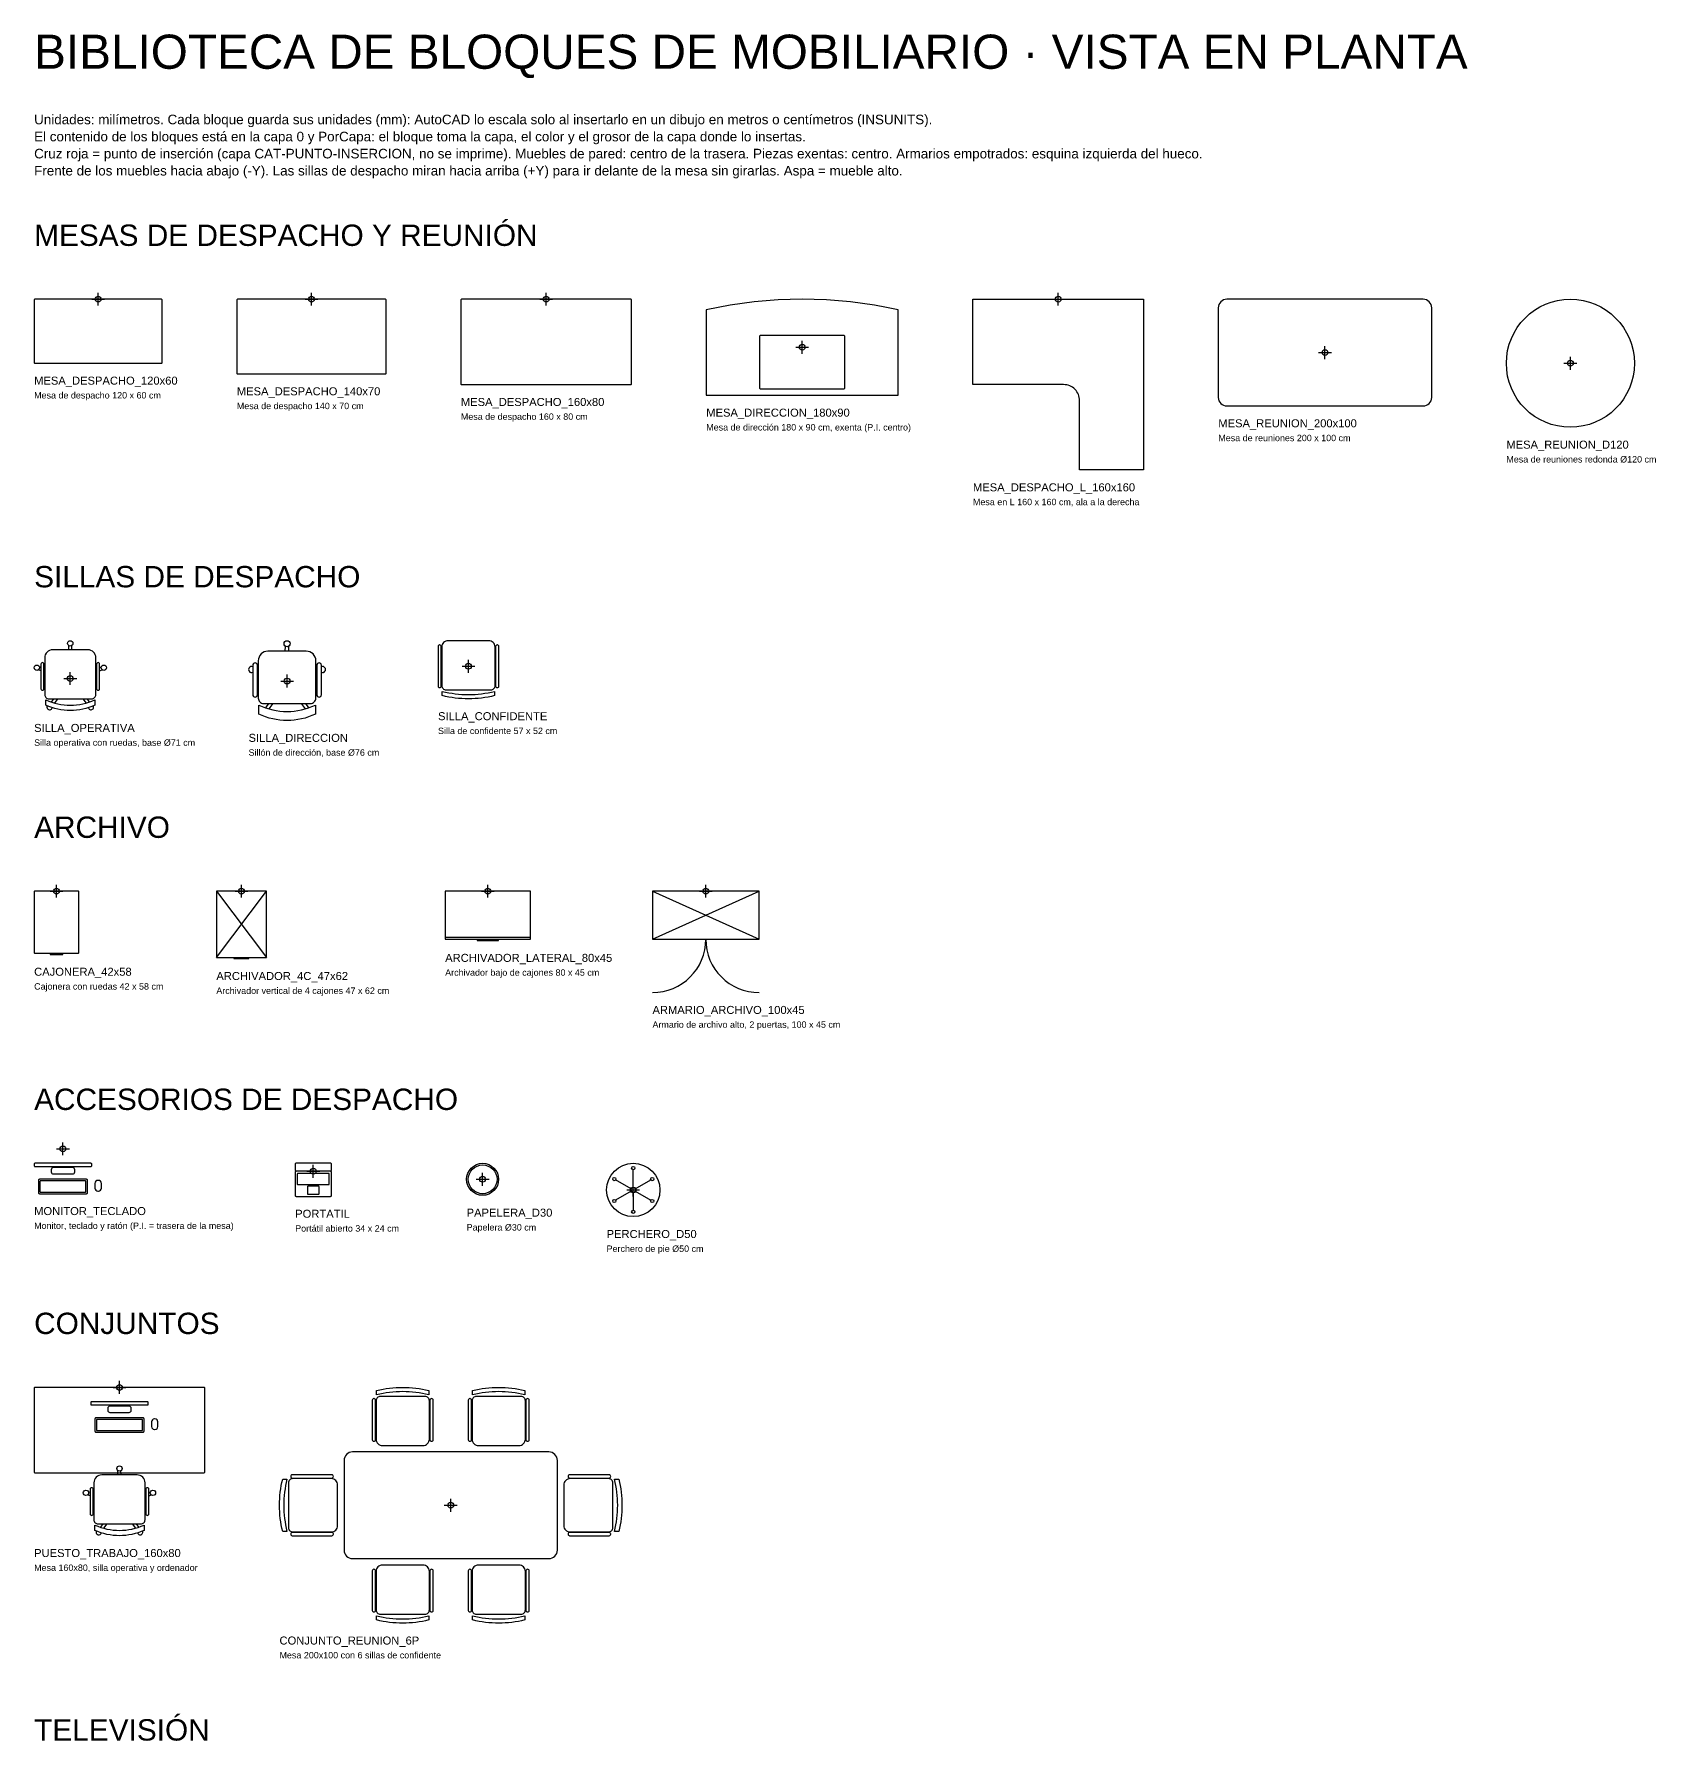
# Model space of a CAD drawing. Header units: millimetres. Extents: x -40 to 20850, y -32766 to 325.
# Drawn here: x 0 to 15201, y -15671 to 325 of the extents above; entities that cross this region are included whole.
import ezdxf

# ---------------------------------------------------------------- set-up
doc = ezdxf.new("R2010")
doc.units = ezdxf.units.MM
for name, color, linetype in [('CAT-BLOQUES', 7, 'Continuous'), ('CAT-TEXTOS', 8, 'Continuous'), ('CAT-TITULOS', 7, 'Continuous')]:
    doc.layers.add(name, color=color, linetype=linetype)
doc.layers.add('CAT-PUNTO-INSERCION', color=1, linetype='Continuous', plot=False)
doc.styles.add('MOB_TEXTO', font='arial.ttf')

# ---------------------------------------------------------------- blocks, each defined once
blk = doc.blocks.new('MESA_DESPACHO_120x60')
blk.add_lwpolyline([(-592, -600), (592, -600, 0.414214), (600, -592), (600, -8, 0.414214), (592, 0), (-592, 0, 0.414214), (-600, -8), (-600, -592, 0.414214)], format="xyb", close=True)
blk = doc.blocks.new('MESA_DESPACHO_140x70')
blk.add_lwpolyline([(-692, -700), (692, -700, 0.414214), (700, -692), (700, -8, 0.414214), (692, 0), (-692, 0, 0.414214), (-700, -8), (-700, -692, 0.414214)], format="xyb", close=True)
blk = doc.blocks.new('MESA_DESPACHO_160x80')
blk.add_lwpolyline([(-792, -800), (792, -800, 0.414214), (800, -792), (800, -8, 0.414214), (792, 0), (-792, 0, 0.414214), (-800, -8), (-800, -792, 0.414214)], format="xyb", close=True)
blk = doc.blocks.new('MESA_DIRECCION_180x90')
for points in [[(-900, -450), (900, -450), (900, 350, 0.111111), (-900, 350)], [(-390, -390), (390, -390, 0.414214), (400, -380), (400, 100, 0.414214), (390, 110), (-390, 110, 0.414214), (-400, 100), (-400, -380, 0.414214)]]:
    blk.add_lwpolyline(points, format="xyb", close=True)
blk = doc.blocks.new('MESA_DESPACHO_L_160x160')
blk.add_lwpolyline([(-800, 0), (800, 0), (800, -1600), (200, -1600), (200, -950, 0.414214), (50, -800), (-800, -800)], format="xyb", close=True)
blk = doc.blocks.new('MESA_REUNION_200x100')
blk.add_lwpolyline([(-920, -500), (920, -500, 0.414214), (1000, -420), (1000, 420, 0.414214), (920, 500), (-920, 500, 0.414214), (-1000, 420), (-1000, -420, 0.414214)], format="xyb", close=True)
blk = doc.blocks.new('MESA_REUNION_D120')
blk.add_circle((0, 0), 600)
blk = doc.blocks.new('SILLA_OPERATIVA')
for p, q in [((-15, 270), (-14, 310)), ((15, 270), (14, 310)), ((-275, 74), (-299, 82)), ((-275, 105), (-290, 109)), ((-240, 94), (-247, 96)), ((-240, 62), (-247, 64)), ((240, 94), (247, 96)), ((240, 62), (247, 64)), ((275, 105), (290, 109)), ((275, 74), (299, 82)), ((-157, -190), (-178, -220)), ((-119, -190), (-149, -230)), ((119, -190), (149, -230)), ((157, -190), (178, -220))]:
    blk.add_line(p, q)
for points in [[(-200, -190), (200, -190, 0.414214), (240, -150), (240, 195, 0.414214), (165, 270), (-165, 270, 0.414214), (-240, 195), (-240, -150, 0.414214)], [(-261, -110), (-261, -110, 0.414214), (-247, -96), (-247, 136, 0.414214), (-261, 150), (-261, 150, 0.414214), (-275, 136), (-275, -96, 0.414214)], [(261, -110), (261, -110, 0.414214), (275, -96), (275, 136, 0.414214), (261, 150), (261, 150, 0.414214), (247, 136), (247, -96, 0.414214)], [(-230, -200, 0.217391), (230, -200), (230, -250, -0.217391), (-230, -250)]]:
    blk.add_lwpolyline(points, format="xyb", close=True)
for centre in [(0, 330), (-314, 102), (314, 102)]:
    blk.add_circle(centre, 25)
for centre, start, end in [((-194, -267), 153.4484, 345.5215), ((194, -267), 194.4785, 26.5516)]:
    blk.add_arc(centre, 25, start, end)
blk = doc.blocks.new('SILLA_DIRECCION')
for p, q in [((-17, 280), (-16, 327)), ((17, 280), (16, 327)), ((-270, 105), (-278, 108)), ((-270, 70), (-278, 73)), ((270, 105), (278, 108)), ((270, 70), (278, 73)), ((-173, -210), (-202, -251)), ((-132, -210), (-170, -261)), ((132, -210), (170, -261)), ((173, -210), (202, -251))]:
    blk.add_line(p, q)
for points in [[(-300, -150), (-300, -150, 0.414214), (-278, -128), (-278, 148, 0.414214), (-300, 170), (-300, 170, 0.414214), (-322, 148), (-322, -128, 0.414214)], [(-220, -210), (220, -210, 0.414214), (270, -160), (270, 190, 0.414214), (180, 280), (-180, 280, 0.414214), (-270, 190), (-270, -160, 0.414214)], [(300, -150), (300, -150, 0.414214), (322, -128), (322, 148, 0.414214), (300, 170), (300, 170, 0.414214), (278, 148), (278, -128, 0.414214)], [(-265, -225, 0.226415), (265, -225), (265, -310, -0.226415), (-265, -310)]]:
    blk.add_lwpolyline(points, format="xyb", close=True)
blk.add_circle((0, 350), 28)
for centre, start, end in [((-333, 108), 67.1571, 292.8429), ((333, 108), 247.1571, 112.8429)]:
    blk.add_arc(centre, 28, start, end)
blk = doc.blocks.new('SILLA_CONFIDENTE')
for points in [[(-271, -200), (-269, -200, 0.414214), (-255, -186), (-255, 186, 0.414214), (-269, 200), (-271, 200, 0.414214), (-285, 186), (-285, -186, 0.414214)], [(-210, -220), (210, -220, 0.414214), (250, -180), (250, 180, 0.414214), (190, 240), (-190, 240, 0.414214), (-250, 180), (-250, -180, 0.414214)], [(269, -200), (271, -200, 0.414214), (285, -186), (285, 186, 0.414214), (271, 200), (269, 200, 0.414214), (255, 186), (255, -186, 0.414214)], [(-245, -235, 0.122449), (245, -235), (245, -275, -0.122449), (-245, -275)]]:
    blk.add_lwpolyline(points, format="xyb", close=True)
blk = doc.blocks.new('CAJONERA_42x58')
blk.add_lwpolyline([(-204, -580), (204, -580, 0.414214), (210, -574), (210, -6, 0.414214), (204, 0), (-204, 0, 0.414214), (-210, -6), (-210, -574, 0.414214)], format="xyb", close=True)
blk.add_lwpolyline([(-60, -580), (-60, -592), (60, -592), (60, -580)])
blk = doc.blocks.new('ARCHIVADOR_4C_47x62')
for p, q in [((-235, -620), (235, 0)), ((-235, 0), (235, -620))]:
    blk.add_line(p, q)
blk.add_lwpolyline([(-235, -620), (235, -620), (235, 0), (-235, 0)], close=True)
blk.add_lwpolyline([(-70, -620), (-70, -632), (70, -632), (70, -620)])
blk = doc.blocks.new('ARCHIVADOR_LATERAL_80x45')
blk.add_line((-400, -430), (400, -430))
blk.add_lwpolyline([(-400, -450), (400, -450), (400, 0), (-400, 0)], close=True)
blk.add_lwpolyline([(-100, -450), (-100, -462), (100, -462), (100, -450)])
blk = doc.blocks.new('ARMARIO_ARCHIVO_100x45')
for p, q in [((-500, -450), (500, 0)), ((-500, 0), (500, -450))]:
    blk.add_line(p, q)
blk.add_lwpolyline([(-500, -450), (500, -450), (500, 0), (-500, 0)], close=True)
for centre, start, end in [((-500, -450), 270, 360), ((500, -450), 180, 270)]:
    blk.add_arc(centre, 500, start, end)
blk = doc.blocks.new('MONITOR_TECLADO')
for points in [[(-262, -165), (262, -165, 0.414214), (270, -157), (270, -143, 0.414214), (262, -135), (-262, -135, 0.414214), (-270, -143), (-270, -157, 0.414214)], [(-220, -420), (220, -420, 0.414214), (230, -410), (230, -295, 0.414214), (220, -285), (-220, -285, 0.414214), (-230, -295), (-230, -410, 0.414214)], [(-211, -405), (211, -405, 0.414214), (215, -401), (215, -304, 0.414214), (211, -300), (-211, -300, 0.414214), (-215, -304), (-215, -401, 0.414214)], [(-90, -235), (90, -235, 0.414214), (110, -215), (110, -195, 0.414214), (90, -175), (-90, -175, 0.414214), (-110, -195), (-110, -215, 0.414214)], [(328, -395), (332, -395, 0.414214), (360, -367), (360, -323, 0.414214), (332, -295), (328, -295, 0.414214), (300, -323), (300, -367, 0.414214)]]:
    blk.add_lwpolyline(points, format="xyb", close=True)
blk = doc.blocks.new('PORTATIL')
for points in [[(-164, 5), (164, 5, 0.414214), (170, 11), (170, 69, 0.414214), (164, 75), (-164, 75, 0.414214), (-170, 69), (-170, 11, 0.414214)], [(-160, -235), (160, -235, 0.414214), (170, -225), (170, -10, 0.414214), (160, 0), (-160, 0, 0.414214), (-170, -10), (-170, -225, 0.414214)], [(-146, -125), (146, -125, 0.414214), (150, -121), (150, -24, 0.414214), (146, -20), (-146, -20, 0.414214), (-150, -24), (-150, -121, 0.414214)], [(-49, -215), (49, -215, 0.414214), (55, -209), (55, -146, 0.414214), (49, -140), (-49, -140, 0.414214), (-55, -146), (-55, -209, 0.414214)]]:
    blk.add_lwpolyline(points, format="xyb", close=True)
blk = doc.blocks.new('PAPELERA_D30')
for radius in [150, 135]:
    blk.add_circle((0, 0), radius)
blk = doc.blocks.new('PERCHERO_D50')
for p, q in [((0, 22), (0, 190)), ((-19, 11), (-165, 95)), ((19, 11), (165, 95)), ((-19, -11), (-165, -95)), ((0, -22), (0, -190)), ((19, -11), (165, -95))]:
    blk.add_line(p, q)
for centre, radius in [((0, 0), 250), ((0, 205), 15), ((-178, 102), 15), ((0, 0), 22), ((178, 102), 15), ((-178, -103), 15), ((178, -103), 15), ((0, -205), 15)]:
    blk.add_circle(centre, radius)
blk = doc.blocks.new('PUESTO_TRABAJO_160x80')
for name, p in [('MESA_DESPACHO_160x80', (0, 0)), ('MONITOR_TECLADO', (0, 0)), ('SILLA_OPERATIVA', (0, -1090))]:
    blk.add_blockref(name, p)
blk = doc.blocks.new('CONJUNTO_REUNION_6P')
for p, rotation in [((-450, 800), 180), ((450, 800), 180), ((-1300, 0), -90), ((1300, 0), 90)]:
    blk.add_blockref('SILLA_CONFIDENTE', p, dxfattribs=dict(rotation=rotation))
for name, p in [('MESA_REUNION_200x100', (0, 0)), ('SILLA_CONFIDENTE', (-450, -800)), ('SILLA_CONFIDENTE', (450, -800))]:
    blk.add_blockref(name, p)

msp = doc.modelspace()

# ---------------------------------------------------------------- linework, layer by layer
at = {"layer": 'CAT-PUNTO-INSERCION'}
for p, q in [((540, -2160), (660, -2160)), ((600, -2220), (600, -2100)), ((2540, -2160), (2660, -2160)), ((2600, -2220), (2600, -2100)), ((4740, -2160), (4860, -2160)), ((4800, -2220), (4800, -2100)), ((9540, -2160), (9660, -2160)), ((9600, -2220), (9600, -2100)), ((7200, -2670), (7200, -2550)), ((7140, -2610), (7260, -2610)), ((12040, -2660), (12160, -2660)), ((12100, -2720), (12100, -2600)), ((14400, -2820), (14400, -2700)), ((14340, -2760), (14460, -2760)), ((4071, -5660), (4071, -5540)), ((279, -5715), (399, -5715)), ((339, -5775), (339, -5655)), ((2311, -5738), (2431, -5738)), ((2371, -5798), (2371, -5678)), ((4011, -5600), (4131, -5600)), ((210, -7768), (210, -7648)), ((1943, -7768), (1943, -7648)), ((4253, -7768), (4253, -7648)), ((6296, -7768), (6296, -7648)), ((150, -7708), (270, -7708)), ((1883, -7708), (2003, -7708)), ((4193, -7708), (4313, -7708)), ((6236, -7708), (6356, -7708)), ((270, -10183), (270, -10063)), ((210, -10123), (330, -10123)), ((2557, -10333), (2677, -10333)), ((2617, -10393), (2617, -10273)), ((4204, -10468), (4204, -10348)), ((4144, -10408), (4264, -10408)), ((5556, -10508), (5676, -10508)), ((5616, -10568), (5616, -10448)), ((800, -12418), (800, -12298)), ((740, -12358), (860, -12358)), ((3905, -13523), (3905, -13403)), ((3845, -13463), (3965, -13463))]:
    msp.add_line(p, q, dxfattribs=at)
for centre in [(600, -2160), (2600, -2160), (4800, -2160), (9600, -2160), (7200, -2610), (12100, -2660), (14400, -2760), (4071, -5600), (339, -5715), (2371, -5738), (210, -7708), (1943, -7708), (4253, -7708), (6296, -7708), (270, -10123), (2617, -10333), (4204, -10408), (5616, -10508), (800, -12358), (3905, -13463)]:
    msp.add_circle(centre, 27, dxfattribs=at)

# ---------------------------------------------------------------- block references
at = {"layer": 'CAT-BLOQUES'}
for name, p in [('MESA_DESPACHO_120x60', (600, -2160)), ('MESA_DESPACHO_140x70', (2600, -2160)), ('MESA_DESPACHO_160x80', (4800, -2160)), ('MESA_DIRECCION_180x90', (7200, -2610)), ('MESA_DESPACHO_L_160x160', (9600, -2160)), ('MESA_REUNION_200x100', (12100, -2660)), ('MESA_REUNION_D120', (14400, -2760)), ('SILLA_OPERATIVA', (339, -5715)), ('SILLA_DIRECCION', (2371, -5738)), ('SILLA_CONFIDENTE', (4071, -5600)), ('CAJONERA_42x58', (210, -7708)), ('ARCHIVADOR_4C_47x62', (1943, -7708)), ('ARCHIVADOR_LATERAL_80x45', (4253, -7708)), ('ARMARIO_ARCHIVO_100x45', (6296, -7708)), ('MONITOR_TECLADO', (270, -10123)), ('PORTATIL', (2617, -10333)), ('PAPELERA_D30', (4204, -10408)), ('PERCHERO_D50', (5616, -10508)), ('PUESTO_TRABAJO_160x80', (800, -12358)), ('CONJUNTO_REUNION_6P', (3905, -13463))]:
    msp.add_blockref(name, p, dxfattribs=at)

# ---------------------------------------------------------------- texts
at = {"layer": 'CAT-TEXTOS', "style": 'MOB_TEXTO'}
for s, height, p in [('Unidades: milímetros. Cada bloque guarda sus unidades (mm): AutoCAD lo escala solo al insertarlo en un dibujo en metros o centímetros (INSUNITS).', 90, (0, -520)), ('El contenido de los bloques está en la capa 0 y PorCapa: el bloque toma la capa, el color y el grosor de la capa donde lo insertas.', 90, (0, -680)), ('Cruz roja = punto de inserción (capa CAT-PUNTO-INSERCION, no se imprime). Muebles de pared: centro de la trasera. Piezas exentas: centro. Armarios empotrados: esquina izquierda del hueco.', 90, (0, -840)), ('Frente de los muebles hacia abajo (-Y). Las sillas de despacho miran hacia arriba (+Y) para ir delante de la mesa sin girarlas. Aspa = mueble alto.', 90, (0, -1000)), ('Mesa de despacho 120 x 60 cm', 60, (0, -3090)), ('MESA_DESPACHO_120x60', 75, (0, -2960)), ('MESA_DESPACHO_140x70', 75, (1900, -3060)), ('Mesa de despacho 140 x 70 cm', 60, (1900, -3190)), ('MESA_DESPACHO_160x80', 75, (4000, -3160)), ('MESA_DIRECCION_180x90', 75, (6300, -3260)), ('Mesa de despacho 160 x 80 cm', 60, (4000, -3290)), ('Mesa de dirección 180 x 90 cm, exenta (P.I. centro)', 60, (6300, -3390)), ('MESA_REUNION_200x100', 75, (11100, -3360)), ('Mesa de reuniones 200 x 100 cm', 60, (11100, -3490)), ('MESA_REUNION_D120', 75, (13800, -3560)), ('Mesa de reuniones redonda Ø120 cm', 60, (13800, -3690)), ('MESA_DESPACHO_L_160x160', 75, (8800, -3960)), ('Mesa en L 160 x 160 cm, ala a la derecha', 60, (8800, -4090)), ('SILLA_CONFIDENTE', 75, (3786, -6105)), ('SILLA_OPERATIVA', 75, (0, -6215)), ('SILLA_DIRECCION', 75, (2010, -6308)), ('Silla de confidente 57 x 52 cm', 60, (3786, -6235)), ('Silla operativa con ruedas, base Ø71 cm', 60, (0, -6345)), ('Sillón de dirección, base Ø76 cm', 60, (2010, -6438)), ('ARCHIVADOR_LATERAL_80x45', 75, (3853, -8370)), ('CAJONERA_42x58', 75, (0, -8500)), ('ARCHIVADOR_4C_47x62', 75, (1708, -8540)), ('Archivador bajo de cajones 80 x 45 cm', 60, (3853, -8500)), ('Cajonera con ruedas 42 x 58 cm', 60, (0, -8630)), ('Archivador vertical de 4 cajones 47 x 62 cm', 60, (1708, -8670)), ('ARMARIO_ARCHIVO_100x45', 75, (5796, -8858)), ('Armario de archivo alto, 2 puertas, 100 x 45 cm', 60, (5796, -8988)), ('MONITOR_TECLADO', 75, (0, -10743)), ('PORTATIL', 75, (2447, -10768)), ('PAPELERA_D30', 75, (4054, -10758)), ('Monitor, teclado y ratón (P.I. = trasera de la mesa)', 60, (0, -10873)), ('Portátil abierto 34 x 24 cm', 60, (2447, -10898)), ('Papelera Ø30 cm', 60, (4054, -10888)), ('Perchero de pie Ø50 cm', 60, (5366, -11088)), ('PERCHERO_D50', 75, (5366, -10958)), ('PUESTO_TRABAJO_160x80', 75, (0, -13948)), ('Mesa 160x80, silla operativa y ordenador', 60, (0, -14078)), ('CONJUNTO_REUNION_6P', 75, (2300, -14768)), ('Mesa 200x100 con 6 sillas de confidente', 60, (2300, -14898))]:
    msp.add_text(s, height=height, dxfattribs=at).set_placement(p)
at = {"layer": 'CAT-TITULOS', "style": 'MOB_TEXTO'}
for s, height, p in [('BIBLIOTECA DE BLOQUES DE MOBILIARIO · VISTA EN PLANTA', 320, (0, 0)), ('MESAS DE DESPACHO Y REUNIÓN', 200, (0, -1660)), ('SILLAS DE DESPACHO', 200, (0, -4860)), ('ARCHIVO', 200, (0, -7208)), ('ACCESORIOS DE DESPACHO', 200, (0, -9758)), ('CONJUNTOS', 200, (0, -11858)), ('TELEVISIÓN', 200, (0, -15668))]:
    msp.add_text(s, height=height, dxfattribs=at).set_placement(p)

doc.saveas('drawing.dxf')
